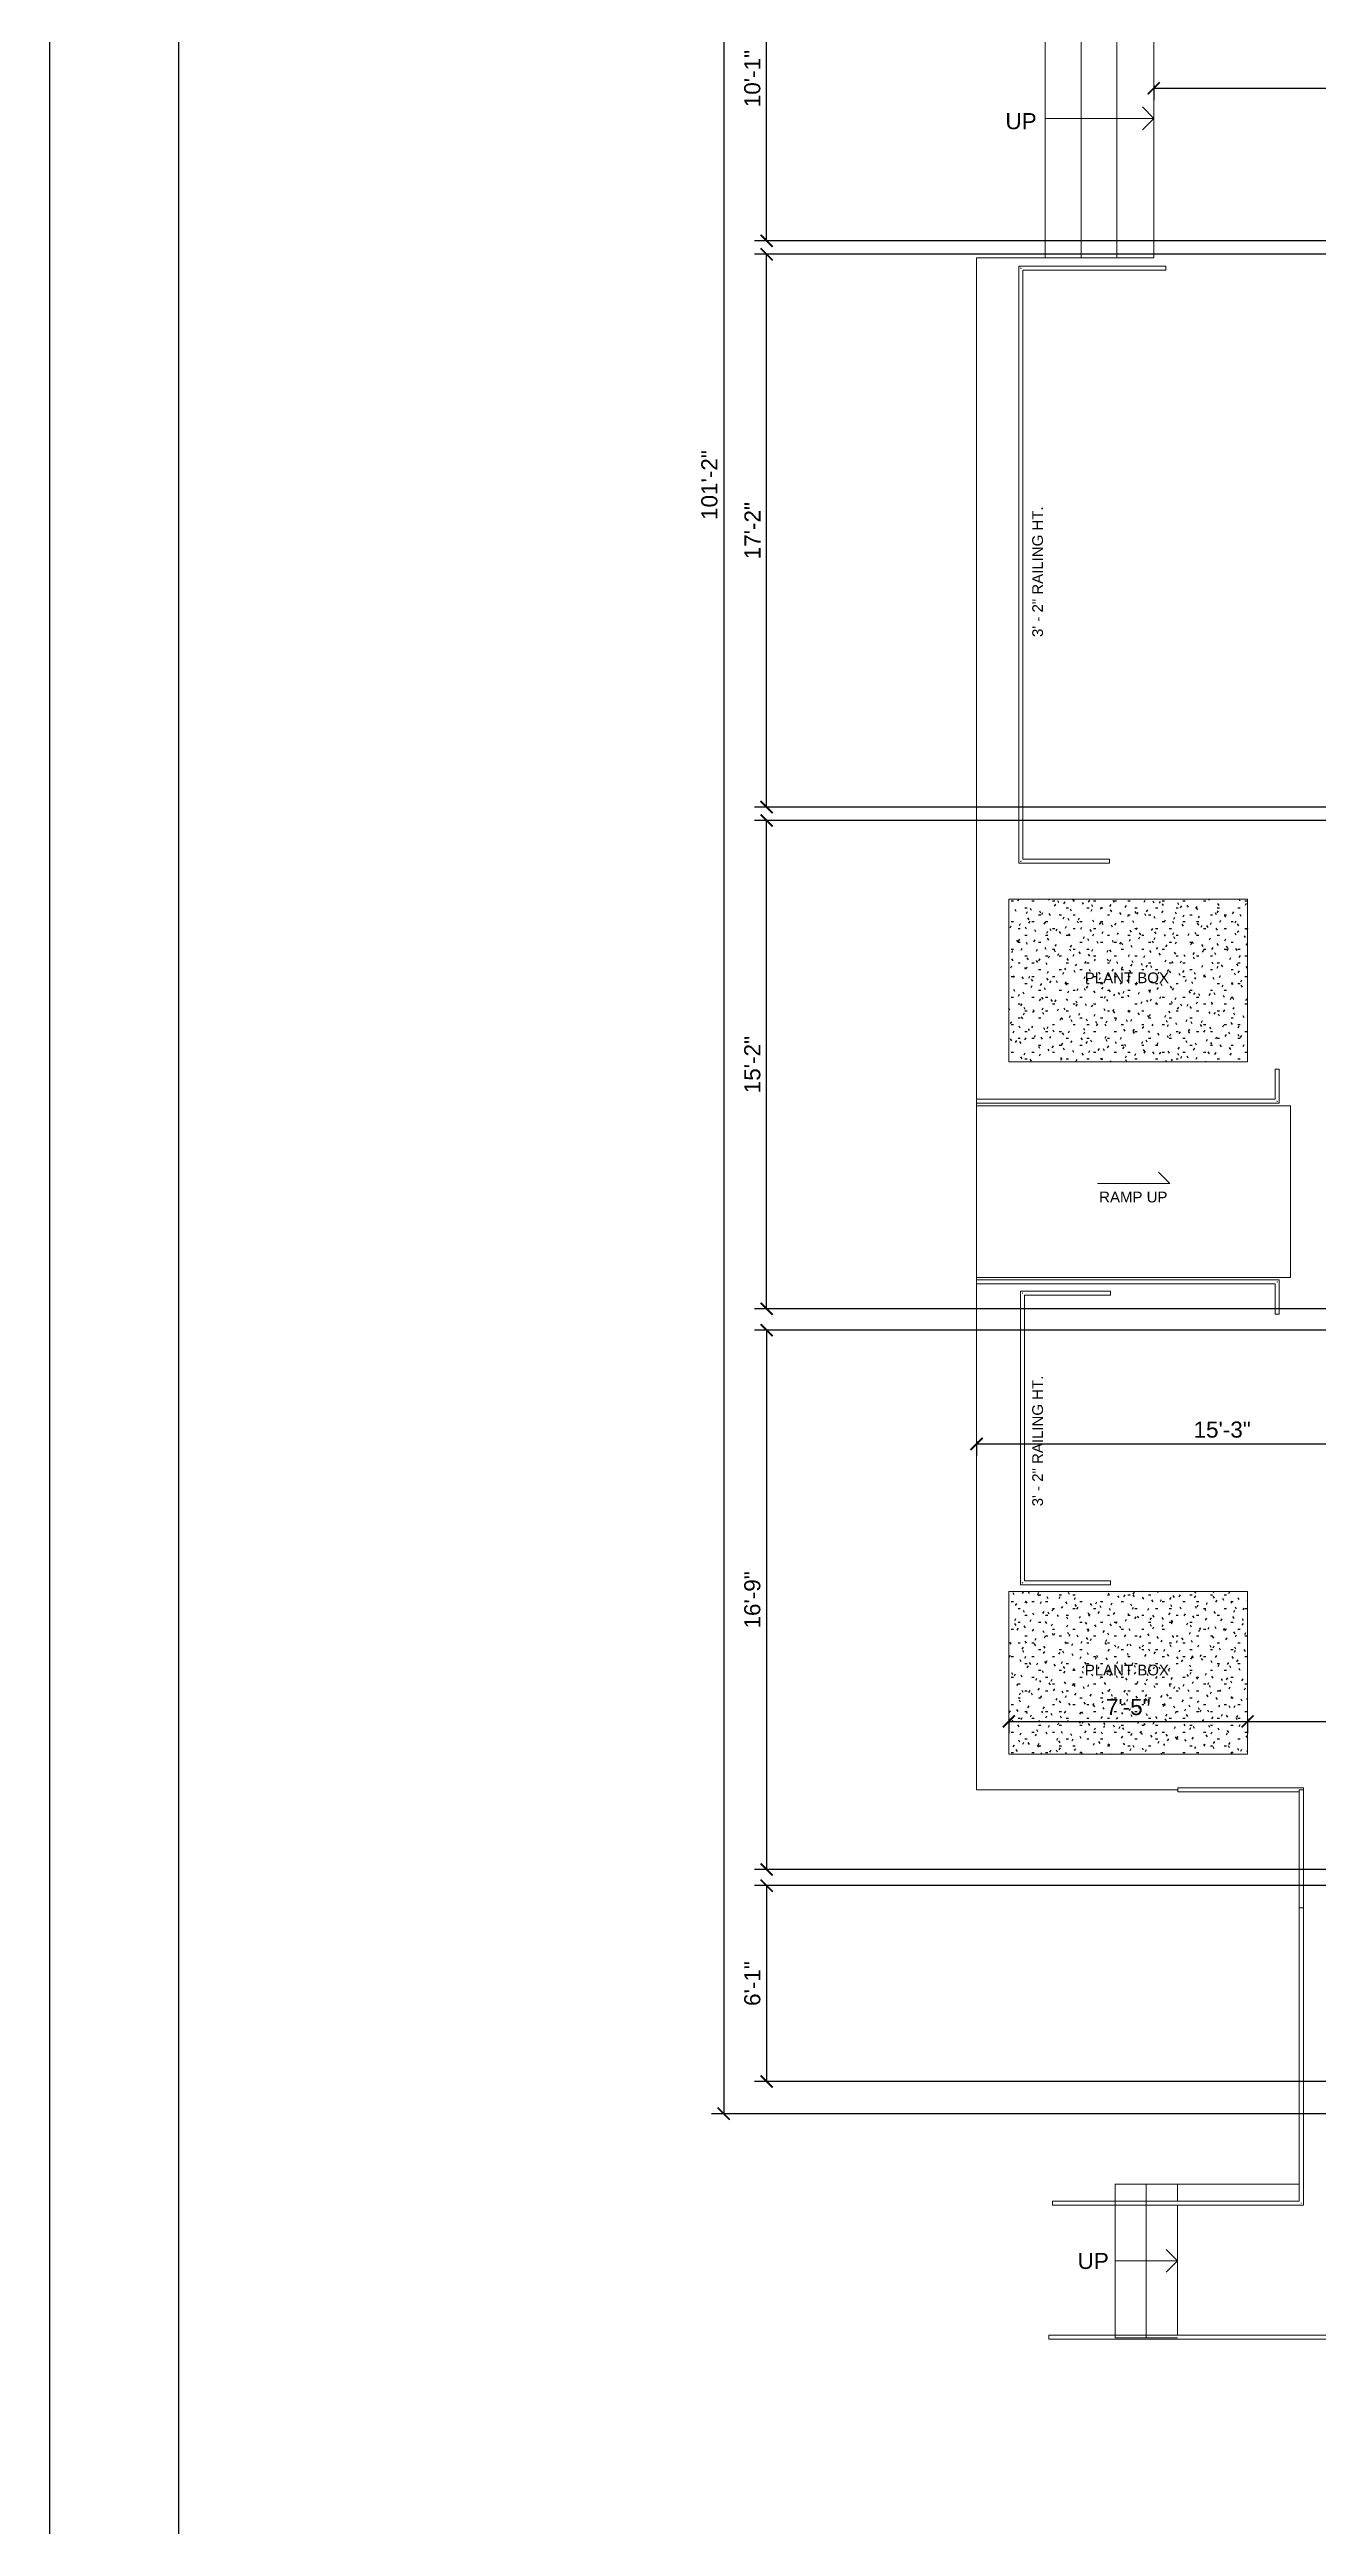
# Model space of a CAD drawing. Header units: inches. Extents: x -2078 to 106214, y -964 to 6385.
# Drawn here: x 43190 to 43663, y 3399 to 4322 of the extents above; entities that cross this region are included whole.
import ezdxf

# ---------------------------------------------------------------- set-up
doc = ezdxf.new("R2010")
doc.units = ezdxf.units.IN
doc.header["$MEASUREMENT"] = 0
for name, color, linetype, lineweight in [('A-ANNO', 2, 'Continuous', 5), ('A-ANNO-DIMS', 1, 'Continuous', 9), ('A-DETAIL-3', 40, 'Continuous', 15), ('A-DETL-THIN', 151, 'Continuous', 9), ('A-FLOR', 6, 'Continuous', 18), ('A-RAILING', 4, 'Continuous', 9), ('A-STRS', 4, 'Continuous', 9)]:
    doc.layers.add(name, color=color, linetype=linetype, lineweight=lineweight)
doc.layers.add('A-HATCH', color=9, linetype='Continuous')
doc.layers.add('A-TB', color=7, linetype='Continuous')
doc.styles.add('Arial', font='arial.ttf')
doc.styles.add('Arial_1', font='arial.ttf', dxfattribs={"height": 0.0625})
doc.styles.add('JC', font='arial.ttf', dxfattribs={"height": 0.125})
doc.dimstyles.new('JC-DIMS', dxfattribs={"dimtxt": 0.125, "dimasz": 0.09375, "dimexe": 0.09375, "dimexo": 0.09375, "dimgap": 0.046875, "dimtad": 1, "dimdec": 1, "dimzin": 0, "dimdsep": 46, "dimlunit": 4, "dimtxsty": 'JC', "dimblk": 'ARCHTICK', "dimcen": 0.09, "dimclrd": 1, "dimclre": 1, "dimclrt": 256, "dimadec": 0, "dimazin": 0, "dimtfac": 1, "dimtdec": 1, "dimtofl": 0, "dimtmove": 1, "dimatfit": 3, "dimfxl": 1, "dimtolj": 1, "dimtzin": 0, "dimarcsym": 0})
pattern_1 = [(0, (44096.0906, 4183.7191), (10.24, 2.56), [0.8448, -6.835, 0.8448, -6.835, -40.96]), (0, (44096.0906, 4183.7191), (10.24, 2.56), [-15.36, 0.8448, -14.515, 0.8448, -6.835, -17.92]), (0, (44096.0906, 4183.7191), (10.24, 2.56), [-38.4, 0.8448, -4.275, 0.8448, -11.955]), (120, (44099.9306, 4184.9991), (-7.337025, 7.5881), [0.8448, -6.835, 0.8448, -6.835, -40.96]), (120, (44099.9306, 4184.9991), (-7.337025, 7.5881), [-15.36, 0.8448, -14.515, 0.8448, -6.835, -17.92]), (120, (44099.9306, 4184.9991), (-7.337025, 7.5881), [-38.4, 0.8448, -4.275, 0.8448, -11.955]), (240, (44101.2106, 4190.1191), (-2.902975, -10.1481), [0.8448, -6.835, 0.8448, -6.835, -40.96]), (240, (44101.2106, 4190.1191), (-2.902975, -10.1481), [-15.36, 0.8448, -14.515, 0.8448, -6.835, -17.92]), (240, (44101.2106, 4190.1191), (-2.902975, -10.1481), [-38.4, 0.8448, -4.275, 0.8448, -11.955])]

# ---------------------------------------------------------------- blocks, each defined once
blk = doc.blocks.new('JC_TB_48x36 - JC_TB_4836-1441736-Floor Plans')
at = {"layer": 'A-TB'}
for p, q in [((-0.003, 24.012), (-0.003, -11.988)), ((0.747, 23.512), (0.747, -11.488))]:
    blk.add_line(p, q, dxfattribs=at)
blk = doc.blocks.new('Top Rail Type - Top Rail_Internal_-1533349-1-1st Floor - Athletic Pavilion')
at = {"layer": 'A-RAILING'}
for p, q in [((-544.97, 57.4), (-544.97, -165.1)), ((-490.22, 57.4), (-544.97, 57.4)), ((-543.47, -163.6), (-543.47, 55.9)), ((-543.47, 55.9), (-490.22, 55.9)), ((-490.22, 56.55), (-490.22, 56.74)), ((-544.97, -165.1), (-511.22, -165.1)), ((-511.22, -163.6), (-543.47, -163.6)), ((-511.22, -164.45), (-511.22, -164.26))]:
    blk.add_line(p, q, dxfattribs=at)
for points in [[(-544.13, 56.55), (-544.14, 56.57), (-544.17, 56.6), (-544.22, 56.65), (-544.27, 56.69), (-544.3, 56.72), (-544.31, 56.74)], [(-544.13, -164.26), (-544.14, -164.28), (-544.18, -164.31), (-544.22, -164.35), (-544.27, -164.4), (-544.3, -164.43), (-544.31, -164.45)]]:
    blk.add_open_spline(points, degree=3, knots=[0.46086968, 0.46086968, 0.46086968, 0.46086968, 0.47916667, 0.5, 0.52083333, 0.53913032, 0.53913032, 0.53913032, 0.53913032], dxfattribs=at)
blk = doc.blocks.new('Top Rail Type - Top Rail_Internal_-V9-1-1st Floor - Athletic Pavilion')
at = {"layer": 'A-RAILING'}
for p, q in [((-544.97, 57.4), (-490.22, 57.4)), ((-544.97, -165.1), (-544.97, 57.4)), ((-543.47, 55.9), (-490.22, 55.9)), ((-543.47, -163.6), (-543.47, 55.9)), ((-490.22, 57.4), (-490.22, 55.9)), ((-511.22, -165.1), (-544.97, -165.1)), ((-511.22, -163.6), (-543.47, -163.6)), ((-511.22, -165.1), (-511.22, -163.6))]:
    blk.add_line(p, q, dxfattribs=at)
blk = doc.blocks.new('Top Rail Type - Top Rail_Internal_-1533523-1-1st Floor - Athletic Pavilion')
at = {"layer": 'A-RAILING'}
for p, q in [((-510.84, -324.57), (-544.35, -324.57)), ((-544.35, -324.57), (-544.35, -434.07)), ((-542.85, -326.07), (-510.84, -326.07)), ((-542.85, -432.57), (-542.85, -326.07)), ((-510.84, -325.42), (-510.84, -325.23)), ((-510.84, -432.57), (-542.85, -432.57)), ((-510.84, -433.42), (-510.84, -433.23)), ((-544.35, -434.07), (-510.84, -434.07))]:
    blk.add_line(p, q, dxfattribs=at)
for points in [[(-543.69, -325.23), (-543.68, -325.25), (-543.65, -325.28), (-543.6, -325.32), (-543.56, -325.37), (-543.53, -325.4), (-543.51, -325.42)], [(-543.69, -433.42), (-543.68, -433.4), (-543.65, -433.37), (-543.6, -433.32), (-543.56, -433.28), (-543.53, -433.25), (-543.51, -433.23)]]:
    blk.add_open_spline(points, degree=3, knots=[0.46086968, 0.46086968, 0.46086968, 0.46086968, 0.47916667, 0.5, 0.52083333, 0.53913032, 0.53913032, 0.53913032, 0.53913032], dxfattribs=at)
blk = doc.blocks.new('Top Rail Type - Top Rail_Internal_-V10-1-1st Floor - Athletic Pavilion')
at = {"layer": 'A-RAILING'}
for p, q in [((-544.35, -324.57), (-544.35, -434.07)), ((-510.84, -324.57), (-544.35, -324.57)), ((-542.85, -326.07), (-542.85, -432.57)), ((-510.84, -326.07), (-542.85, -326.07)), ((-510.84, -326.07), (-510.84, -324.57)), ((-542.85, -432.57), (-510.84, -432.57)), ((-510.84, -432.57), (-510.84, -434.07)), ((-544.35, -434.07), (-510.84, -434.07))]:
    blk.add_line(p, q, dxfattribs=at)
blk = doc.blocks.new('Top Rail Type - Top Rail_Internal_-1533634-1-1st Floor - Athletic Pavilion')
at = {"layer": 'A-RAILING'}
for p, q in [((-438.96, -509.77), (-485.71, -509.77)), ((-485.71, -510.42), (-485.71, -510.61)), ((-485.71, -511.27), (-440.46, -511.27)), ((-440.46, -511.27), (-440.46, -554.52)), ((-438.96, -554.52), (-438.96, -509.77)), ((-439.8, -554.52), (-439.62, -554.52))]:
    blk.add_line(p, q, dxfattribs=at)
blk.add_open_spline([(-439.8, -510.61), (-439.79, -510.59), (-439.76, -510.56), (-439.71, -510.52), (-439.66, -510.47), (-439.63, -510.44), (-439.62, -510.42)], degree=3, knots=[0.46086968, 0.46086968, 0.46086968, 0.46086968, 0.47916667, 0.5, 0.52083333, 0.53913032, 0.53913032, 0.53913032, 0.53913032], dxfattribs=at)
blk = doc.blocks.new('Top Rail Type - Top Rail_Internal_-V11-1-1st Floor - Athletic Pavilion')
at = {"layer": 'A-RAILING'}
for p, q in [((-485.71, -509.77), (-485.71, -511.27)), ((-485.71, -509.77), (-438.96, -509.77)), ((-485.71, -511.27), (-440.46, -511.27)), ((-440.46, -511.27), (-440.46, -554.52)), ((-438.96, -509.77), (-438.96, -554.52)), ((-438.96, -554.52), (-440.46, -554.52))]:
    blk.add_line(p, q, dxfattribs=at)
blk = doc.blocks.new('Top Rail Type - Top Rail_Internal_-1533711-1-1st Floor - Athletic Pavilion')
at = {"layer": 'A-RAILING'}
for p, q in [((-440.46, -510.52), (-440.46, -663.76)), ((-439.62, -510.52), (-439.71, -510.52)), ((-438.96, -665.26), (-438.96, -510.52)), ((-440.46, -663.76), (-532.43, -663.76)), ((-532.43, -664.41), (-532.43, -664.6)), ((-532.43, -665.26), (-438.96, -665.26))]:
    blk.add_line(p, q, dxfattribs=at)
blk.add_open_spline([(-439.8, -664.41), (-439.79, -664.43), (-439.76, -664.46), (-439.71, -664.51), (-439.66, -664.55), (-439.63, -664.58), (-439.62, -664.6)], degree=3, knots=[0.46086968, 0.46086968, 0.46086968, 0.46086968, 0.47916667, 0.5, 0.52083333, 0.53913032, 0.53913032, 0.53913032, 0.53913032], dxfattribs=at)
blk = doc.blocks.new('Top Rail Type - Top Rail_Internal_-V12-1-1st Floor - Athletic Pavilion')
at = {"layer": 'A-RAILING'}
for p, q in [((-438.96, -510.52), (-440.46, -510.52)), ((-440.46, -510.52), (-440.46, -663.76)), ((-438.96, -510.52), (-438.96, -665.26)), ((-532.43, -665.26), (-532.43, -663.76)), ((-440.46, -663.76), (-532.43, -663.76)), ((-438.96, -665.26), (-532.43, -665.26))]:
    blk.add_line(p, q, dxfattribs=at)
blk = doc.blocks.new('Top Rail Type - Top Rail_Internal_-1533779-1-1st Floor - Athletic Pavilion')
at = {"layer": 'A-RAILING'}
for p, q in [((-229.84, -713.77), (-533.84, -713.77)), ((-533.84, -714.42), (-533.84, -714.61)), ((-533.84, -715.27), (-229.84, -715.27))]:
    blk.add_line(p, q, dxfattribs=at)
blk = doc.blocks.new('Top Rail Type - Top Rail_Internal_-V13-1-1st Floor - Athletic Pavilion')
at = {"layer": 'A-RAILING'}
for p, q in [((-533.84, -713.77), (-533.84, -715.27)), ((-533.84, -713.77), (-229.84, -713.77)), ((-533.84, -715.27), (-229.84, -715.27)), ((-229.84, -715.19), (-229.84, -715.27))]:
    blk.add_line(p, q, dxfattribs=at)
blk = doc.blocks.new('Top Rail Type - Top Rail_Internal_-1584818-1-1st Floor - Athletic Pavilion')
at = {"layer": 'A-RAILING'}
for p, q in [((-447.96, -320.44), (-560.71, -320.44)), ((-560.71, -321.09), (-560.71, -321.28)), ((-560.71, -321.94), (-449.46, -321.94)), ((-449.46, -321.94), (-449.46, -333.19)), ((-447.96, -333.19), (-447.96, -320.44)), ((-448.8, -333.19), (-448.62, -333.19))]:
    blk.add_line(p, q, dxfattribs=at)
blk.add_open_spline([(-448.8, -321.28), (-448.79, -321.26), (-448.76, -321.23), (-448.71, -321.19), (-448.66, -321.14), (-448.63, -321.11), (-448.62, -321.09)], degree=3, knots=[0.46086968, 0.46086968, 0.46086968, 0.46086968, 0.47916667, 0.5, 0.52083333, 0.53913032, 0.53913032, 0.53913032, 0.53913032], dxfattribs=at)
blk = doc.blocks.new('Top Rail Type - Top Rail_Internal_-V14-1-1st Floor - Athletic Pavilion')
at = {"layer": 'A-RAILING'}
for p, q in [((-560.71, -320.44), (-560.71, -321.94)), ((-560.71, -320.44), (-447.96, -320.44)), ((-560.71, -321.94), (-449.46, -321.94)), ((-449.46, -321.94), (-449.46, -333.19)), ((-447.96, -320.44), (-447.96, -333.19)), ((-447.96, -333.19), (-449.46, -333.19))]:
    blk.add_line(p, q, dxfattribs=at)
blk = doc.blocks.new('Top Rail Type - Top Rail_Internal_-1584851-1-1st Floor - Athletic Pavilion')
at = {"layer": 'A-RAILING'}
for p, q in [((-449.46, -241.84), (-449.46, -253.09)), ((-448.62, -241.84), (-448.8, -241.84)), ((-447.96, -254.59), (-447.96, -241.84)), ((-449.46, -253.09), (-560.71, -253.09)), ((-560.71, -253.75), (-560.71, -253.94)), ((-560.71, -254.59), (-447.96, -254.59))]:
    blk.add_line(p, q, dxfattribs=at)
blk.add_open_spline([(-448.62, -253.94), (-448.63, -253.92), (-448.66, -253.89), (-448.71, -253.84), (-448.76, -253.8), (-448.79, -253.77), (-448.8, -253.75)], degree=3, knots=[0.46086968, 0.46086968, 0.46086968, 0.46086968, 0.47916667, 0.5, 0.52083333, 0.53913032, 0.53913032, 0.53913032, 0.53913032], dxfattribs=at)
blk = doc.blocks.new('Top Rail Type - Top Rail_Internal_-V15-1-1st Floor - Athletic Pavilion')
at = {"layer": 'A-RAILING'}
for p, q in [((-449.46, -241.84), (-447.96, -241.84)), ((-449.46, -253.09), (-449.46, -241.84)), ((-447.96, -254.59), (-447.96, -241.84)), ((-560.71, -253.09), (-560.71, -254.59)), ((-560.71, -253.09), (-449.46, -253.09)), ((-560.71, -254.59), (-447.96, -254.59))]:
    blk.add_line(p, q, dxfattribs=at)
blk = doc.blocks.new('_ArchTick')
at = {"color": 0, "linetype": 'ByBlock', "const_width": 0.15}
blk.add_lwpolyline([(-0.5, -0.5), (0.5, 0.5)], dxfattribs=at)
blk = doc.blocks.new('*D2248')
at = {"layer": 'A-ANNO-DIMS', "color": 1, "lineweight": -2, "transparency": 16777216}
for p, q in [((43636.38, 3699.9), (43636.38, 3694.24)), ((43636.38, 3698.74), (43718.38, 3698.74)), ((43718.38, 3699.9), (43718.38, 3694.24))]:
    blk.add_line(p, q, dxfattribs=at)
at = {"layer": 'Defpoints', "color": 0, "transparency": 16777216}
for p in [(43636.38, 3704.4), (43718.38, 3704.4), (43718.38, 3698.74)]:
    blk.add_point(p, dxfattribs=at)
at = {"layer": 'A-ANNO-DIMS', "color": 1, "lineweight": -2, "transparency": 16777216, "xscale": 4.5, "yscale": 4.5, "zscale": 4.5, "rotation": 180}
blk.add_blockref('_ArchTick', (43636.38, 3698.74), dxfattribs=at)
at = {"layer": 'A-ANNO-DIMS', "color": 1, "lineweight": -2, "transparency": 16777216, "xscale": 4.5, "yscale": 4.5, "zscale": 4.5}
blk.add_blockref('_ArchTick', (43718.38, 3698.74), dxfattribs=at)
at = {"layer": 'A-ANNO-DIMS', "color": 2, "transparency": 16777216, "insert": (43677.38, 3704.06), "char_height": 6, "width": 0.4874, "attachment_point": 5, "style": 'JC'}
blk.add_mtext('\\A1;6\'-10"', dxfattribs=at)
blk = doc.blocks.new('*D2250')
at = {"layer": 'A-ANNO-DIMS', "color": 1, "lineweight": -2, "transparency": 16777216}
for p, q in [((43547.38, 3699.9), (43547.38, 3694.24)), ((43547.38, 3698.74), (43636.38, 3698.74)), ((43636.38, 3699.9), (43636.38, 3694.24))]:
    blk.add_line(p, q, dxfattribs=at)
at = {"layer": 'Defpoints', "color": 0, "transparency": 16777216}
for p in [(43547.38, 3704.4), (43636.38, 3704.4), (43636.38, 3698.74)]:
    blk.add_point(p, dxfattribs=at)
at = {"layer": 'A-ANNO-DIMS', "color": 1, "lineweight": -2, "transparency": 16777216, "xscale": 4.5, "yscale": 4.5, "zscale": 4.5, "rotation": 180}
blk.add_blockref('_ArchTick', (43547.38, 3698.74), dxfattribs=at)
at = {"layer": 'A-ANNO-DIMS', "color": 1, "lineweight": -2, "transparency": 16777216, "xscale": 4.5, "yscale": 4.5, "zscale": 4.5}
blk.add_blockref('_ArchTick', (43636.38, 3698.74), dxfattribs=at)
at = {"layer": 'A-ANNO-DIMS', "color": 2, "transparency": 16777216, "insert": (43591.88, 3704.05), "char_height": 6, "width": 0.4008, "attachment_point": 5, "style": 'JC'}
blk.add_mtext('\\A1;7\'-5"', dxfattribs=at)
blk = doc.blocks.new('*D2252')
at = {"layer": 'A-ANNO-DIMS', "color": 1, "lineweight": -2, "transparency": 16777216}
for p, q in [((43535.38, 3803.3), (43535.38, 3797.65)), ((43535.38, 3802.15), (43718.38, 3802.15)), ((43718.38, 3803.3), (43718.38, 3797.65))]:
    blk.add_line(p, q, dxfattribs=at)
at = {"layer": 'Defpoints', "color": 0, "transparency": 16777216}
for p in [(43535.38, 3807.8), (43718.38, 3807.8), (43718.38, 3802.15)]:
    blk.add_point(p, dxfattribs=at)
at = {"layer": 'A-ANNO-DIMS', "color": 1, "lineweight": -2, "transparency": 16777216, "xscale": 4.5, "yscale": 4.5, "zscale": 4.5, "rotation": 180}
blk.add_blockref('_ArchTick', (43535.38, 3802.15), dxfattribs=at)
at = {"layer": 'A-ANNO-DIMS', "color": 1, "lineweight": -2, "transparency": 16777216, "xscale": 4.5, "yscale": 4.5, "zscale": 4.5}
blk.add_blockref('_ArchTick', (43718.38, 3802.15), dxfattribs=at)
at = {"layer": 'A-ANNO-DIMS', "color": 2, "transparency": 16777216, "insert": (43626.88, 3807.46), "char_height": 6, "width": 0.4874, "attachment_point": 5, "style": 'JC'}
blk.add_mtext('\\A1;15\'-3"', dxfattribs=at)
blk = doc.blocks.new('*D2254')
at = {"layer": 'A-ANNO-DIMS', "color": 1, "lineweight": -2, "transparency": 16777216}
for p, q in [((43601.38, 4308.6), (43601.38, 4302.94)), ((43601.38, 4307.44), (43763.38, 4307.44)), ((43763.38, 4308.6), (43763.38, 4302.94))]:
    blk.add_line(p, q, dxfattribs=at)
at = {"layer": 'Defpoints', "color": 0, "transparency": 16777216}
for p in [(43601.38, 4313.1), (43763.38, 4313.1), (43763.38, 4307.44)]:
    blk.add_point(p, dxfattribs=at)
at = {"layer": 'A-ANNO-DIMS', "color": 1, "lineweight": -2, "transparency": 16777216, "xscale": 4.5, "yscale": 4.5, "zscale": 4.5, "rotation": 180}
blk.add_blockref('_ArchTick', (43601.38, 4307.44), dxfattribs=at)
at = {"layer": 'A-ANNO-DIMS', "color": 1, "lineweight": -2, "transparency": 16777216, "xscale": 4.5, "yscale": 4.5, "zscale": 4.5}
blk.add_blockref('_ArchTick', (43763.38, 4307.44), dxfattribs=at)
at = {"layer": 'A-ANNO-DIMS', "color": 2, "transparency": 16777216, "insert": (43682.38, 4312.76), "char_height": 6, "width": 0.4874, "attachment_point": 5, "style": 'JC'}
blk.add_mtext('\\A1;13\'-6"', dxfattribs=at)
blk = doc.blocks.new('*D2296')
at = {"layer": 'A-ANNO-DIMS', "color": 1, "lineweight": -2, "transparency": 16777216}
for p, q in [((43730.69, 3637.53), (43452.62, 3637.53)), ((43457.12, 3637.53), (43457.12, 3564.53)), ((43726.88, 3564.53), (43452.62, 3564.53))]:
    blk.add_line(p, q, dxfattribs=at)
at = {"layer": 'Defpoints', "color": 0, "transparency": 16777216}
for p in [(43735.19, 3637.53), (43457.12, 3564.53), (43731.38, 3564.53)]:
    blk.add_point(p, dxfattribs=at)
at = {"layer": 'A-ANNO-DIMS', "color": 1, "lineweight": -2, "transparency": 16777216, "xscale": 4.5, "yscale": 4.5, "zscale": 4.5}
for p, rotation in [((43457.12, 3637.53), 90), ((43457.12, 3564.53), 270)]:
    blk.add_blockref('_ArchTick', p, dxfattribs=dict(at, rotation=rotation))
at = {"layer": 'A-ANNO-DIMS', "color": 2, "transparency": 16777216, "insert": (43451.81, 3601.03), "char_height": 6, "width": 0.4008, "attachment_point": 5, "rotation": 90, "style": 'JC'}
blk.add_mtext('\\A1;6\'-1"', dxfattribs=at)
blk = doc.blocks.new('*D2298')
at = {"layer": 'A-ANNO-DIMS', "color": 1, "lineweight": -2, "transparency": 16777216}
for p, q in [((43726.88, 3844.53), (43452.62, 3844.53)), ((43457.12, 3844.53), (43457.12, 3643.53)), ((43726.88, 3643.53), (43452.62, 3643.53))]:
    blk.add_line(p, q, dxfattribs=at)
at = {"layer": 'Defpoints', "color": 0, "transparency": 16777216}
for p in [(43731.38, 3844.53), (43457.12, 3643.53), (43731.38, 3643.53)]:
    blk.add_point(p, dxfattribs=at)
at = {"layer": 'A-ANNO-DIMS', "color": 1, "lineweight": -2, "transparency": 16777216, "xscale": 4.5, "yscale": 4.5, "zscale": 4.5}
for p, rotation in [((43457.12, 3844.53), 90), ((43457.12, 3643.53), 270)]:
    blk.add_blockref('_ArchTick', p, dxfattribs=dict(at, rotation=rotation))
at = {"layer": 'A-ANNO-DIMS', "color": 2, "transparency": 16777216, "insert": (43451.81, 3744.03), "char_height": 6, "width": 0.4874, "attachment_point": 5, "rotation": 90, "style": 'JC'}
blk.add_mtext('\\A1;16\'-9"', dxfattribs=at)
blk = doc.blocks.new('*D2300')
at = {"layer": 'A-ANNO-DIMS', "color": 1, "lineweight": -2, "transparency": 16777216}
for p, q in [((43716.88, 4371.53), (43452.62, 4371.53)), ((43457.12, 4250.53), (43457.12, 4371.53)), ((43758.88, 4250.53), (43452.62, 4250.53))]:
    blk.add_line(p, q, dxfattribs=at)
at = {"layer": 'Defpoints', "color": 0, "transparency": 16777216}
for p in [(43457.12, 4371.53), (43721.38, 4371.53), (43763.38, 4250.53)]:
    blk.add_point(p, dxfattribs=at)
at = {"layer": 'A-ANNO-DIMS', "color": 1, "lineweight": -2, "transparency": 16777216, "xscale": 4.5, "yscale": 4.5, "zscale": 4.5}
for p, rotation in [((43457.12, 4371.53), 90), ((43457.12, 4250.53), 270)]:
    blk.add_blockref('_ArchTick', p, dxfattribs=dict(at, rotation=rotation))
at = {"layer": 'A-ANNO-DIMS', "color": 2, "transparency": 16777216, "insert": (43451.81, 4311.03), "char_height": 6, "width": 0.4874, "attachment_point": 5, "rotation": 90, "style": 'JC'}
blk.add_mtext('\\A1;10\'-1"', dxfattribs=at)
blk = doc.blocks.new('*D2302')
at = {"layer": 'A-ANNO-DIMS', "color": 1, "lineweight": -2, "transparency": 16777216}
for p, q in [((43758.88, 4245.53), (43452.62, 4245.53)), ((43457.12, 4039.53), (43457.12, 4245.53)), ((43758.88, 4039.53), (43452.62, 4039.53))]:
    blk.add_line(p, q, dxfattribs=at)
at = {"layer": 'Defpoints', "color": 0, "transparency": 16777216}
for p in [(43457.12, 4245.53), (43763.38, 4245.53), (43763.38, 4039.53)]:
    blk.add_point(p, dxfattribs=at)
at = {"layer": 'A-ANNO-DIMS', "color": 1, "lineweight": -2, "transparency": 16777216, "xscale": 4.5, "yscale": 4.5, "zscale": 4.5}
for p, rotation in [((43457.12, 4245.53), 90), ((43457.12, 4039.53), 270)]:
    blk.add_blockref('_ArchTick', p, dxfattribs=dict(at, rotation=rotation))
at = {"layer": 'A-ANNO-DIMS', "color": 2, "transparency": 16777216, "insert": (43451.86, 4142.53), "char_height": 6, "width": 0.4874, "attachment_point": 5, "rotation": 90, "style": 'JC'}
blk.add_mtext('\\A1;17\'-2"', dxfattribs=at)
blk = doc.blocks.new('*D2304')
at = {"layer": 'A-ANNO-DIMS', "color": 1, "lineweight": -2, "transparency": 16777216}
for p, q in [((43758.88, 4034.53), (43452.62, 4034.53)), ((43457.12, 3852.53), (43457.12, 4034.53)), ((43726.88, 3852.53), (43452.62, 3852.53))]:
    blk.add_line(p, q, dxfattribs=at)
at = {"layer": 'Defpoints', "color": 0, "transparency": 16777216}
for p in [(43457.12, 4034.53), (43763.38, 4034.53), (43731.38, 3852.53)]:
    blk.add_point(p, dxfattribs=at)
at = {"layer": 'A-ANNO-DIMS', "color": 1, "lineweight": -2, "transparency": 16777216, "xscale": 4.5, "yscale": 4.5, "zscale": 4.5}
for p, rotation in [((43457.12, 4034.53), 90), ((43457.12, 3852.53), 270)]:
    blk.add_blockref('_ArchTick', p, dxfattribs=dict(at, rotation=rotation))
at = {"layer": 'A-ANNO-DIMS', "color": 2, "transparency": 16777216, "insert": (43451.81, 3943.53), "char_height": 6, "width": 0.4874, "attachment_point": 5, "rotation": 90, "style": 'JC'}
blk.add_mtext('\\A1;15\'-2"', dxfattribs=at)
blk = doc.blocks.new('*D2306')
at = {"layer": 'A-ANNO-DIMS', "color": 1, "lineweight": -2, "transparency": 16777216}
for p, q in [((43713.88, 4766.53), (43436.62, 4766.53)), ((43441.12, 4766.53), (43441.12, 3552.53)), ((43726.88, 3552.53), (43436.62, 3552.53))]:
    blk.add_line(p, q, dxfattribs=at)
at = {"layer": 'Defpoints', "color": 0, "transparency": 16777216}
for p in [(43718.38, 4766.53), (43441.12, 3552.53), (43731.38, 3552.53)]:
    blk.add_point(p, dxfattribs=at)
at = {"layer": 'A-ANNO-DIMS', "color": 1, "lineweight": -2, "transparency": 16777216, "xscale": 4.5, "yscale": 4.5, "zscale": 4.5}
for p, rotation in [((43441.12, 4766.53), 90), ((43441.12, 3552.53), 270)]:
    blk.add_blockref('_ArchTick', p, dxfattribs=dict(at, rotation=rotation))
at = {"layer": 'A-ANNO-DIMS', "color": 2, "transparency": 16777216, "insert": (43435.81, 4159.53), "char_height": 6, "width": 0.5739, "attachment_point": 5, "rotation": 90, "style": 'JC'}
blk.add_mtext('\\A1;101\'-2"', dxfattribs=at)

msp = doc.modelspace()

# ---------------------------------------------------------------- texts
at = {"layer": 'A-ANNO', "attachment_point": 1}
for s, insert, char_height, width, style in [('UP', (43546.108, 4298.16), 6, 14.342, 'Arial'), ('PLANT BOX', (43575.693, 3977.874), 4, 39.188, 'Arial_1'), ('RAMP UP', (43581.046, 3896.182), 4, 31.916, 'Arial_1'), ('PLANT BOX', (43575.693, 3719.874), 4, 39.188, 'Arial_1'), ('UP', (43573.012, 3500.66), 6, 14.342, 'Arial')]:
    msp.add_mtext(s, dxfattribs=dict(at, insert=insert, char_height=char_height, width=width, style=style))
at = {"layer": 'A-ANNO', "char_height": 4, "width": 61.004, "attachment_point": 1, "rotation": 90, "style": 'Arial_1'}
for insert in [(43556.097, 4102.895), (43556.097, 3778.895)]:
    msp.add_mtext('3\' - 2" RAILING HT.', dxfattribs=dict(at, insert=insert))

# ---------------------------------------------------------------- next in the draw order: block references
at = {"layer": 'A-TB', "xscale": 64, "yscale": 64, "zscale": 64}
msp.add_blockref('JC_TB_48x36 - JC_TB_4836-1441736-Floor Plans', (43190.08, 3695.863), dxfattribs=at)

# ---------------------------------------------------------------- next in the draw order: hatches: boundary and pattern name
at = {"layer": 'A-HATCH'}
h = msp.add_hatch(dxfattribs=at)
h.set_pattern_fill('FP_2', color=254, scale=64, style=0, pattern_type=2)
h.set_pattern_definition(pattern_1)
h.paths.add_polyline_path([(43585.993, 3944.545), (43636.379, 3944.545), (43636.379, 4005.204), (43547.379, 4005.204), (43547.379, 3944.545), (43567.88, 3944.545)])
h = msp.add_hatch(dxfattribs=at)
h.set_pattern_fill('FP_2', color=254, scale=64, style=0, pattern_type=2)
h.set_pattern_definition(pattern_1)
h.paths.add_polyline_path([(43604.107, 3686.545), (43636.379, 3686.545), (43636.379, 3747.204), (43547.379, 3747.204), (43547.379, 3686.545), (43567.88, 3686.545)])

# ---------------------------------------------------------------- next in the draw order: linework, layer by layer
at = {"layer": 'A-ANNO'}
for p, q in [((43560.92, 4296.204), (43601.379, 4296.204)), ((43601.379, 4296.204), (43597.136, 4300.447)), ((43601.379, 4296.204), (43597.136, 4291.961)), ((43580.379, 3899.204), (43607.379, 3899.204)), ((43607.379, 3899.204), (43603.136, 3903.447)), ((43610.254, 3497.704), (43606.011, 3501.947)), ((43586.985, 3497.704), (43610.254, 3497.704)), ((43610.254, 3497.704), (43606.011, 3493.461))]:
    msp.add_line(p, q, dxfattribs=at)
at = {"layer": 'A-DETAIL-3', "lineweight": 9}
for p, q in [((43535.379, 3864.204), (43535.379, 3928.204)), ((43610.254, 3468.963), (43586.985, 3468.963))]:
    msp.add_line(p, q, dxfattribs=at)
at = {"layer": 'A-DETL-THIN'}
for p, q in [((43636.379, 4005.204), (43547.379, 4005.204)), ((43547.379, 4005.204), (43547.379, 3944.545)), ((43636.379, 3944.545), (43636.379, 4005.204)), ((43547.379, 3944.545), (43636.379, 3944.545)), ((43636.379, 3747.204), (43547.379, 3747.204)), ((43547.379, 3747.204), (43547.379, 3686.545)), ((43636.379, 3686.545), (43636.379, 3747.204)), ((43547.379, 3686.545), (43636.379, 3686.545))]:
    msp.add_line(p, q, dxfattribs=at)
at = {"layer": 'A-FLOR'}
for p, q in [((43601.379, 4244.204), (43601.379, 4346.454)), ((43535.379, 4244.204), (43601.379, 4244.204)), ((43535.379, 3930.625), (43535.379, 4244.204)), ((43535.379, 3928.204), (43535.379, 3929.125)), ((43652.379, 3928.204), (43535.379, 3928.204)), ((43652.379, 3864.204), (43652.379, 3928.204)), ((43535.379, 3864.204), (43652.379, 3864.204)), ((43535.379, 3863.283), (43535.379, 3864.204)), ((43535.379, 3673.204), (43535.379, 3861.783)), ((43610.379, 3673.204), (43535.379, 3673.204)), ((43610.254, 3526.204), (43655.629, 3526.204)), ((43610.254, 3519.964), (43610.254, 3526.204)), ((43610.254, 3469.954), (43610.254, 3518.464))]:
    msp.add_line(p, q, dxfattribs=at)
at = {"layer": 'A-STRS', "lineweight": 9}
for p, q in [((43560.92, 4244.204), (43560.92, 4348.204)), ((43574.274, 4348.204), (43574.274, 4244.204)), ((43587.628, 4244.204), (43587.628, 4348.204)), ((43610.254, 3526.204), (43586.985, 3526.204)), ((43586.985, 3526.204), (43586.985, 3468.963)), ((43598.594, 3526.204), (43598.594, 3468.963))]:
    msp.add_line(p, q, dxfattribs=at)

# ---------------------------------------------------------------- next in the draw order: block references
at = {"layer": 'A-RAILING'}
for name in ['Top Rail Type - Top Rail_Internal_-1533349-1-1st Floor - Athletic Pavilion', 'Top Rail Type - Top Rail_Internal_-V9-1-1st Floor - Athletic Pavilion', 'Top Rail Type - Top Rail_Internal_-1584851-1-1st Floor - Athletic Pavilion', 'Top Rail Type - Top Rail_Internal_-V15-1-1st Floor - Athletic Pavilion', 'Top Rail Type - Top Rail_Internal_-1584818-1-1st Floor - Athletic Pavilion', 'Top Rail Type - Top Rail_Internal_-V14-1-1st Floor - Athletic Pavilion', 'Top Rail Type - Top Rail_Internal_-1533523-1-1st Floor - Athletic Pavilion', 'Top Rail Type - Top Rail_Internal_-V10-1-1st Floor - Athletic Pavilion', 'Top Rail Type - Top Rail_Internal_-1533711-1-1st Floor - Athletic Pavilion', 'Top Rail Type - Top Rail_Internal_-V12-1-1st Floor - Athletic Pavilion', 'Top Rail Type - Top Rail_Internal_-1533634-1-1st Floor - Athletic Pavilion', 'Top Rail Type - Top Rail_Internal_-V11-1-1st Floor - Athletic Pavilion', 'Top Rail Type - Top Rail_Internal_-1533779-1-1st Floor - Athletic Pavilion', 'Top Rail Type - Top Rail_Internal_-V13-1-1st Floor - Athletic Pavilion']:
    msp.add_blockref(name, (44096.091, 4183.719), dxfattribs=at)

# ---------------------------------------------------------------- next in the draw order: dimensions: what is measured, and where the dimension line sits
at = {"layer": 'A-ANNO-DIMS'}
for base, p1, p2, picture, middle in [((43441.121, 3552.533), (43718.379, 4766.533), (43731.379, 3552.533), '*D2306', (43435.807, 4159.533)), ((43457.121, 4371.533), (43763.379, 4250.533), (43721.379, 4371.533), '*D2300', (43451.807, 4311.033)), ((43457.121, 4245.533), (43763.379, 4039.533), (43763.379, 4245.533), '*D2302', (43451.858, 4142.533)), ((43457.121, 4034.533), (43731.379, 3852.533), (43763.379, 4034.533), '*D2304', (43451.807, 3943.533)), ((43457.121, 3643.533), (43731.379, 3844.533), (43731.379, 3643.533), '*D2298', (43451.807, 3744.033)), ((43457.121, 3564.533), (43735.191, 3637.533), (43731.379, 3564.533), '*D2296', (43451.807, 3601.033))]:
    dim = msp.add_linear_dim(base=base, p1=p1, p2=p2, angle=90, dimstyle='JC-DIMS', override={"dimclrt": 2}, dxfattribs=at)
    dim.commit()
    dim.dimension.update_dxf_attribs({"geometry": picture, "text_midpoint": middle})
for base, p1, p2, picture, middle in [((43763.379, 4307.444), (43601.379, 4313.1), (43763.379, 4313.1), '*D2254', (43682.379, 4312.759)), ((43718.379, 3802.147), (43535.379, 3807.804), (43718.379, 3807.804), '*D2252', (43626.879, 3807.462)), ((43636.379, 3698.744), (43547.379, 3704.401), (43636.379, 3704.401), '*D2250', (43591.879, 3704.045)), ((43718.379, 3698.744), (43636.379, 3704.401), (43718.379, 3704.401), '*D2248', (43677.379, 3704.058))]:
    dim = msp.add_linear_dim(base=base, p1=p1, p2=p2, dimstyle='JC-DIMS', override={"dimclrt": 2}, dxfattribs=at)
    dim.commit()
    dim.dimension.update_dxf_attribs({"geometry": picture, "text_midpoint": middle})

doc.saveas('drawing.dxf')
